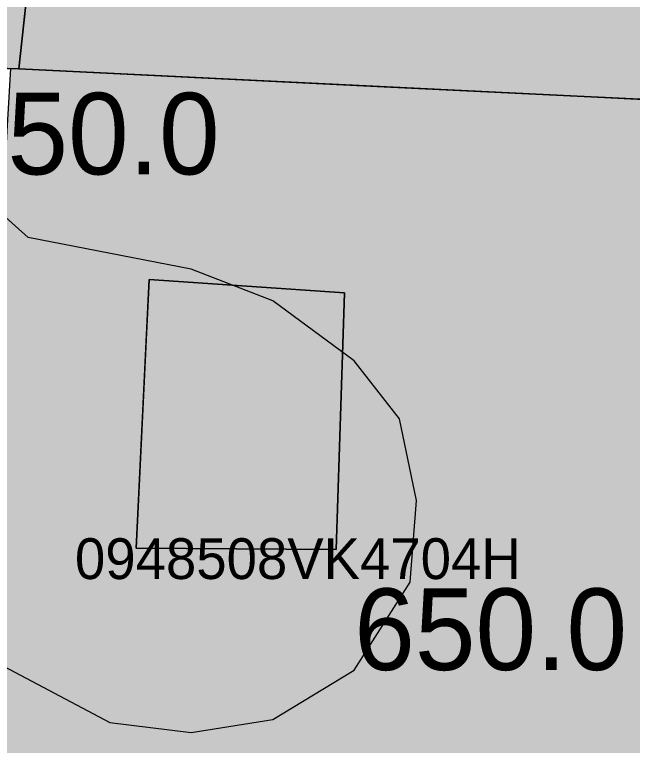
# Model space of a CAD drawing. Header units: metres. Extents: x -6 to 1255, y -2 to 532.
# Drawn here: x 1183.61 to 1198.76, y 148.89 to 166.81 of the extents above; entities that cross this region are included whole.
import ezdxf

# ---------------------------------------------------------------- set-up
doc = ezdxf.new("R2010")
doc.units = ezdxf.units.M
doc.header["$MEASUREMENT"] = 0
for name, color, linetype, lineweight, true_color in [('TPX_BUILDINGS', 7, 'CONTINUOUS', 0, 0x000000), ('TPX_BUILDINGS_HATCH', 7, 'CONTINUOUS', 0, 0xf0f0f0), ('TPX_BUILDINGS_SHADOWS_HATCH', 7, 'CONTINUOUS', 0, 0x000000), ('TPX_BUILDINGS_SHADOWS_OUTLINES', 7, 'CONTINUOUS', 0, 0x000000), ('TPX_CADASTRES', 7, 'CONTINUOUS', 0, 0x646464), ('TPX_CADASTRES_TEXT', 7, 'CONTINUOUS', 0, 0x000000), ('TPX_RELIEF_CONTOUR_LINES', 7, 'CONTINUOUS', 0, 0x969696), ('TPX_RELIEF_CONTOUR_LINES_TEXT', 7, 'CONTINUOUS', 0, 0x000000)]:
    doc.layers.add(name, color=color, linetype=linetype, lineweight=lineweight, true_color=true_color)

msp = doc.modelspace()

# ---------------------------------------------------------------- hatches: boundary and pattern name
at = {"layer": 'TPX_BUILDINGS_HATCH'}
h = msp.add_hatch(color=256, dxfattribs=at)
h.paths.add_polyline_path([(1162.167, 177.001), (1161.587, 166.211), (1165.367, 166.081), (1166.747, 166.031), (1169.121, 165.948), (1179.427, 165.59), (1179.567, 165.59), (1181.487, 165.54), (1183.51, 165.486), (1183.717, 165.48), (1184.177, 169.7), (1184.797, 175.28), (1185.007, 177.22), (1185.377, 180.57), (1185.757, 184.051), (1184.417, 184.191), (1181.077, 184.551), (1180.827, 181.421), (1180.357, 175.471), (1166.847, 176.611), (1165.977, 176.681), (1162.167, 177.001)])
h.paths.add_polyline_path([(1175.317, 169.931), (1175.457, 172.071), (1180.047, 171.701), (1179.887, 169.661), (1175.317, 169.931)], flags=16)
h = msp.add_hatch(color=256, dxfattribs=at)
h.paths.add_polyline_path([(1184.177, 169.7), (1183.717, 165.48), (1192.5, 165.05), (1197.407, 164.81), (1197.747, 164.79), (1199.049, 164.728), (1202.527, 164.56), (1204.417, 182.07), (1201.427, 182.39), (1199.317, 182.61), (1198.417, 182.71), (1185.757, 184.051), (1185.377, 180.57), (1187.057, 180.37), (1186.677, 177.02), (1185.007, 177.22), (1184.797, 175.28), (1186.467, 175.11), (1185.827, 169.45), (1184.177, 169.7)])
h.paths.add_polyline_path([(1189.877, 168.91), (1190.117, 171.04), (1193.367, 170.69), (1193.137, 168.49), (1189.877, 168.91)], flags=16)
h.paths.add_polyline_path([(1190.837, 177.66), (1191.077, 179.84), (1194.287, 179.45), (1194.067, 177.34), (1190.837, 177.66)], flags=16)
h = msp.add_hatch(color=256, dxfattribs=at)
h.paths.add_polyline_path([(1180.513, 145.285), (1180.337, 141.62), (1200.047, 141.57), (1201.348, 153.635), (1202.527, 164.56), (1199.049, 164.728), (1197.747, 164.79), (1197.407, 164.81), (1192.5, 165.05), (1183.717, 165.48), (1183.51, 165.486), (1183.39, 163.385), (1181.387, 163.44), (1180.917, 153.74), (1180.577, 146.61), (1180.513, 145.285)])
h.paths.add_polyline_path([(1186.59, 153.725), (1186.91, 160.315), (1191.7, 159.985), (1191.5, 153.695), (1186.59, 153.725)], flags=16)
at = {"layer": 'TPX_BUILDINGS_SHADOWS_HATCH'}
msp.add_hatch(color=256, dxfattribs=at).paths.add_polyline_path([(1186.838, 158.831), (1186.59, 153.725), (1191.5, 153.695), (1191.7, 159.985), (1186.91, 160.315), (1186.838, 158.831)])

# ---------------------------------------------------------------- linework, layer by layer
at = {"layer": 'TPX_BUILDINGS', "elevation": 0.042}
for points in [[(1162.167, 177.001), (1161.587, 166.211), (1165.367, 166.081), (1166.747, 166.031), (1169.121, 165.948), (1179.427, 165.59), (1179.567, 165.59), (1181.487, 165.54), (1183.51, 165.486), (1183.717, 165.48), (1184.177, 169.7), (1184.797, 175.28), (1185.007, 177.22), (1185.377, 180.57), (1185.757, 184.051), (1184.417, 184.191), (1181.077, 184.551), (1180.827, 181.421), (1180.357, 175.471), (1166.847, 176.611), (1165.977, 176.681)], [(1184.177, 169.7), (1183.717, 165.48), (1192.5, 165.05), (1197.407, 164.81), (1197.747, 164.79), (1199.049, 164.728), (1202.527, 164.56), (1204.417, 182.07), (1201.427, 182.39), (1199.317, 182.61), (1198.417, 182.71), (1185.757, 184.051), (1185.377, 180.57), (1187.057, 180.37), (1186.677, 177.02), (1185.007, 177.22), (1184.797, 175.28), (1186.467, 175.11), (1185.827, 169.45)], [(1180.513, 145.285), (1180.337, 141.62), (1200.047, 141.57), (1201.348, 153.635), (1202.527, 164.56), (1199.049, 164.728), (1197.747, 164.79), (1197.407, 164.81), (1192.5, 165.05), (1183.717, 165.48), (1183.51, 165.486), (1183.39, 163.385), (1181.387, 163.44), (1180.917, 153.74), (1180.577, 146.61)], [(1186.59, 153.725), (1186.91, 160.315), (1191.7, 159.985), (1191.5, 153.695)]]:
    msp.add_lwpolyline(points, close=True, dxfattribs=at)
at = {"layer": 'TPX_BUILDINGS_SHADOWS_OUTLINES', "elevation": 0.039}
msp.add_lwpolyline([(1186.838, 158.831), (1186.59, 153.725), (1191.5, 153.695), (1191.7, 159.985), (1186.91, 160.315)], close=True, dxfattribs=at)
at = {"layer": 'TPX_CADASTRES', "elevation": 0.024}
for points in [[(1162.167, 177.001), (1161.587, 166.211), (1165.367, 166.081), (1166.747, 166.031), (1179.427, 165.591), (1179.567, 165.591), (1181.487, 165.541), (1183.717, 165.481), (1184.177, 169.701), (1184.797, 175.281), (1185.007, 177.221), (1185.377, 180.571), (1185.757, 184.051), (1184.417, 184.191), (1181.077, 184.551), (1180.827, 181.421), (1180.357, 175.471), (1166.847, 176.611), (1165.977, 176.681)], [(1184.177, 169.701), (1183.717, 165.481), (1197.407, 164.811), (1197.747, 164.791), (1202.527, 164.561), (1204.417, 182.071), (1201.427, 182.391), (1199.317, 182.611), (1198.417, 182.711), (1185.757, 184.051), (1185.377, 180.571), (1185.007, 177.221), (1184.797, 175.281)], [(1180.577, 146.611), (1180.337, 141.621), (1200.047, 141.571), (1202.527, 164.561), (1197.747, 164.791), (1197.407, 164.811), (1183.717, 165.481), (1181.487, 165.541), (1181.387, 163.441), (1180.917, 153.741)]]:
    msp.add_lwpolyline(points, close=True, dxfattribs=at)
at = {"layer": 'TPX_RELIEF_CONTOUR_LINES', "elevation": 0.045}
msp.add_lwpolyline([(1179.951, 164.926), (1179.062, 162.891), (1181.103, 158.893), (1181.899, 152.897), (1183.214, 150.899), (1185.945, 149.449), (1187.943, 149.207), (1189.942, 149.528), (1191.94, 150.739), (1193.31, 152.897), (1193.465, 154.896), (1193.05, 156.895), (1191.94, 158.322), (1189.942, 159.793), (1187.943, 160.567), (1183.947, 161.343), (1179.951, 164.926)], dxfattribs=at)

# ---------------------------------------------------------------- texts
at = {"layer": 'TPX_CADASTRES_TEXT'}
msp.add_text('0948508VK4704H', height=1, dxfattribs=at).set_placement((1185.093, 152.97, 0.024))
at = {"layer": 'TPX_RELIEF_CONTOUR_LINES_TEXT'}
for p in [(1181.949, 162.891, 0.045), (1191.94, 150.739, 0.045)]:
    msp.add_text('650.0', height=2, dxfattribs=at).set_placement(p)

doc.saveas('drawing.dxf')
